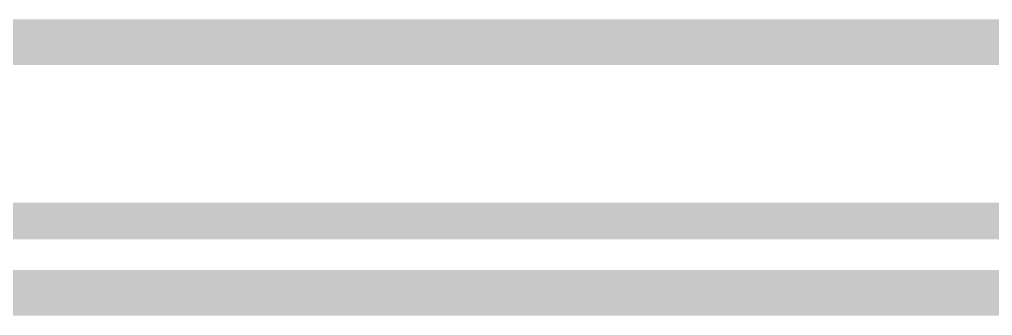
# Model space of a CAD drawing. Extents: x -128 to 56, y -3 to 18.
# Drawn here: x 15.13 to 20.54, y 14.99 to 16.64 of the extents above; entities that cross this region are included whole.
import ezdxf

# ---------------------------------------------------------------- set-up
doc = ezdxf.new("R2010")
doc.units = 0
for name, color, linetype in [('1', 12, 'CONTINUOUS'), ('16', 132, 'CONTINUOUS'), ('20', 53, 'CONTINUOUS'), ('21', 53, 'CONTINUOUS')]:
    doc.layers.add(name, color=color, linetype=linetype)

msp = doc.modelspace()

# ---------------------------------------------------------------- linework, layer by layer
at = {"layer": '1', "const_width": 0.254}
for points in [[(0, 16.51), (54.61, 16.51)], [(9.398, 15.116), (23.868, 15.116)]]:
    msp.add_lwpolyline(points, dxfattribs=at)
at = {"layer": '16', "const_width": 0.254}
msp.add_lwpolyline([(0, 16.51), (54.61, 16.51)], dxfattribs=at)
at = {"layer": '20', "const_width": 0.2032}
msp.add_lwpolyline([(54.61, 16.51), (0, 16.51)], dxfattribs=at)
at = {"layer": '21', "const_width": 0.2032}
msp.add_lwpolyline([(13.788, 15.515), (22.788, 15.515)], dxfattribs=at)

doc.saveas('drawing.dxf')
